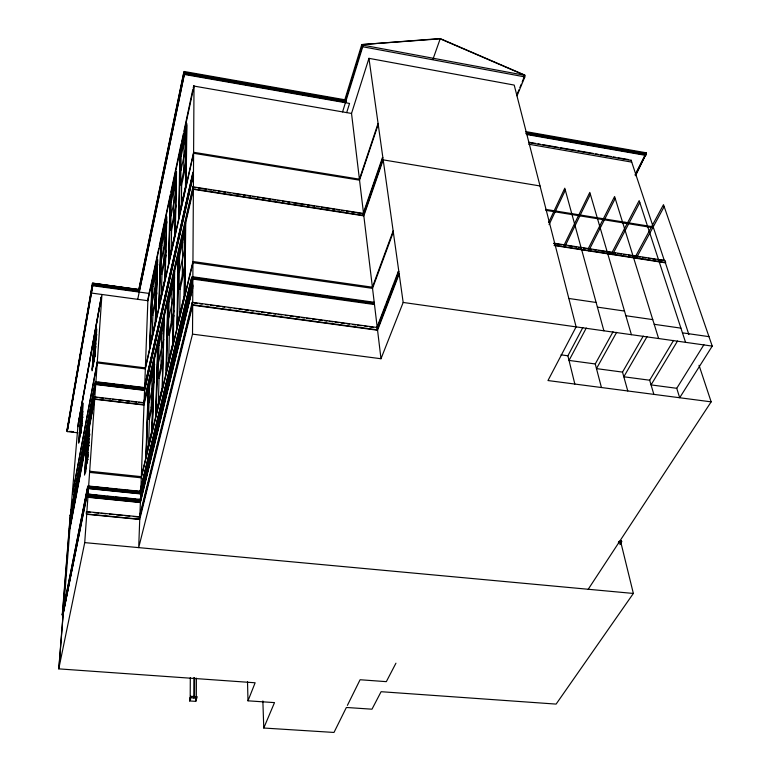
<?xml version="1.0" encoding="UTF-8"?>
<svg xmlns="http://www.w3.org/2000/svg" width="771" height="771" viewBox="0 0 771 771"><rect width="100%" height="100%" fill="white"/><g stroke="black" fill="none" stroke-linecap="round" stroke-linejoin="round"><path stroke-width="1.16" d="M195.776 701.359L196.875 696.733L190.726 696.319L189.647 700.955L195.776 701.359L195.776 699.904M196.316 699.779L196.383 678.133M193.8 697.986L193.878 677.507M196.875 696.733L196.326 698.324A3.113 1.6 -1.8 0 0 194.581 696.637L194.649 677.622M192.249 284.894L140.033 500.312L192.249 284.894L192.808 284.971L139.956 502.21L192.239 286.831L192.798 286.908M140.206 493.883L192.287 278.244L140.283 493.585L88.039 488.265L62.634 615.817L88.472 488.612L87.99 496.023M374.205 302.271L192.297 276.712L186.649 300.796M357.166 212.863L363.584 213.866L351.528 113.453L194.003 86.082L193.482 172.193L192.962 172.935L193.473 173.841L192.952 174.583L193.473 174.66L193.396 187.305M192.239 302.319L192.22 304.709L377.183 329.805L376.903 327.453L192.239 302.319L139.339 517.1M192.962 186.813L192.952 188.837L363.469 215.408L363.228 213.403L192.962 186.813L143.618 402.963L138.857 402.404M190.196 697.909L190.312 677.709M192.519 334.132L192.692 305.191L139.734 519.471L138.693 547.622L192.519 334.132L380.99 358.737L403.175 302.454L383.187 159.867L363.825 215.87L377.289 327.916L376.759 327.839L398.299 271.517L398.848 271.594M192.702 302.81L193.386 189.319L143.994 405.035L140.862 489.363M189.647 700.955L190.726 696.319M139.83 492.785L191.738 277.396L374.301 303.032M184.616 295.881L185.454 224.274M185.898 186.447L186.611 125.124M184.886 295.11L185.724 222.79M186.148 185.618L186.861 123.697L179.749 156.686M517.033 95.826L524.858 76.907L524.405 75.23L362.524 45.084L345.341 100.625L183.797 72.223L183.787 72.792L345.986 101.29M137.73 299.321L184.423 73.9L139.233 292.074M182.313 275.18L182.766 242.19M183.72 170.989L184.105 142.635M178.564 255.933L177.446 324.022L184.182 295.939L184.992 227.888L178.564 255.933L179.566 256.078L179.055 289.077L180.077 289.221L179.682 316.12M180.192 156.243L179.238 214.733L185.483 186.765L186.187 128.478L180.192 156.243L181.127 156.397L180.684 184.789L181.638 184.944L181.291 207.804M176.877 328.485L178.168 256.088M178.708 218.868L179.826 156.609M173.273 343.538L174.641 271.17M175.277 233.931L176.53 171.625L169.977 202.012M171.364 321.796L172.049 288.788M173.514 217.364L174.101 188.866M168.724 361.801L169.302 334.951L168.309 334.816L169.051 301.818L174.593 277.724M171.075 253.717L171.576 230.5L170.651 230.365L171.297 201.838L176.241 178.968M165.948 374.041L167.712 301.721M168.521 264.424L170.044 201.954M168.078 301.683L166.497 369.723L172.791 343.452L174.111 275.372L168.078 301.683L169.051 301.818M170.381 201.694L169.032 260.415L174.901 234.124L176.029 175.528L170.381 201.694L171.297 201.838M162.411 388.786L164.252 316.534M165.139 279.237L166.796 216.757L160.619 245.429M158.277 406.192L159.048 378.503L163.009 361.686M161.274 298.502L161.958 274.09L166.17 254.999M160.946 366.158L161.833 333.197M163.751 261.716L164.522 233.131M155.559 417.352L157.679 345.244M158.778 307.947L160.686 245.39M163.741 320.601L158.074 345.321L156.089 413.179L161.987 388.584M166.314 220.554L160.994 245.236L159.279 304.063L164.801 279.324L166.478 219.292L160.869 245.303L159.115 305.355L164.936 279.295M159.048 378.503L158.074 378.378L159.019 345.437L163.915 324.128M161.958 274.09L161.062 273.965L161.871 245.371L166.97 221.817M152.176 431.124L154.412 359.816M157.544 259.972L155.597 321.883L157.621 259.355L151.781 286.446L149.603 348.955M152.244 431.182L154.499 359.161M151.164 407.811L152.234 374.947M154.557 303.533L155.482 274.919M148.658 386.367L146.326 453.946L151.858 430.854L153.998 363.102L148.658 386.367L149.584 386.473L154.663 364.394M152.118 286.359L150.085 345.186L155.299 321.873L157.149 263.036L152.118 286.359L152.976 286.484L152.003 315.098L152.88 315.214L152.109 338.45M152.957 404.341L149.41 419.414L148.466 419.299L149.584 386.473M148.524 445.763L149.41 419.414M149.507 291.274L149.429 293.472L92.713 285.723L92.751 285.135L139.262 291.486M145.815 457.984L148.311 386.184M137.508 491.792L140.332 492.081L140.361 491.329L88.202 485.99L87.2 491.011M139.821 517.148L140.688 493.932L192.846 279.083M144.071 403.021L144.543 390.367L193.473 174.66M142.192 389.249L144.572 389.538L193.482 173.022M144.678 386.705L147.936 298.946L158.797 248.368M138.963 290.86L138.78 289.742L92.443 283.391L66.865 430.69L66.913 430.112M88.039 488.265L88.096 487.503M62.634 615.817L88.202 485.99M94.274 398.896L94.409 396.872L143.685 402.664L143.608 404.688L94.274 398.896L69.515 528.858L94.409 396.872M144.64 389.239L95.353 383.322L95.296 384.151L144.611 390.068M95.469 381.674L70.556 514.026L95.469 381.674L144.697 387.591M620.896 542.591L633.357 593.448L556.113 704.096L381.096 691.703L371.979 709.195L346.372 707.47L333.997 732.45L263.769 728.026L274.505 702.612L247.992 700.82L255.134 682.778L58.769 668.871L84.723 542.62L86.747 514.006M90.429 512.31L86.853 511.954L87.933 496.977M97.194 397.508L94.814 397.229L95.7 384.507L144.543 390.367M95.758 383.679L95.874 382.551M87.229 462.937L89.619 429.678L86.718 445.166L84.617 474.165M94.852 356.067L96.799 328.995L94.062 344.57L94.9 344.676L96.789 334.392M87.663 487.156L87.721 486.405L139.927 491.744L139.898 492.496L87.663 487.156L62.249 615.046L63.135 615.123M86.67 445.089L84.502 475.09L87.48 459.41M92.163 369.945L94.004 344.55L92.057 370.822L94.881 355.267M85.754 472.035L86.651 459.439L87.961 452.683L87.046 452.587M86.844 456.856L86.68 459.159L85.764 459.063M87.007 454.543L88.964 438.593M93.368 365.984L94.014 357.012L95.922 346.497M94.9 344.676L94.033 356.771L93.185 356.665M138.973 289.52L92.713 283.179L67.038 431.114L92.559 284.316L139.002 290.677L138.944 291.448L184.115 73.062L184.105 73.631L345.996 102.051M80.695 417.121L78.671 443.219L81.206 429.245L78.893 441.465M78.777 442.39L80.733 417.178L83.239 403.175L81.234 429.312M82.15 421.168L80.174 435.422L81.302 429.312L80.994 433.398M80.801 427.336L82.69 411.194L82.237 417.188L82.805 414.094M92.443 283.391L92.404 283.979L138.751 290.33M81.485 426.97L81.755 423.462L80.945 423.366M81.928 421.217L82.083 419.202M62.249 615.046L70.19 515.751L70.45 514.402L71.067 514.459L70.084 526.921L69.457 526.853M70.45 514.402L62.586 613.6L63.241 613.658M62.75 614.352L84.386 505.159M70.219 515.635L70.489 514.835M58.769 668.871L62.962 615.798M70.537 514.594L95.141 386.396M70.662 512.966L78.064 424.503M58.962 667.937L63.53 610.073M63.714 607.693L69.93 528.896L94.737 398.954M77.977 432.791L67.26 431.596L67.308 431.018L92.79 284.942M67.26 431.596L92.713 285.723M78.276 423.337L101.242 296.98M78.247 423.761L101.213 297.442M77.89 426.681L101.945 294.483L95.932 381.722M95.71 342.941L93.166 356.906L94.014 357.012M81.109 423.318L82.044 418.21M94.467 350.699L95.72 343.866M92.289 368.962L94.823 355.248M81.687 427.25L82.063 425.187M93.802 361.763L95.276 353.773M72.638 493.267L97.262 361.917L145.372 367.873L193.608 152.292L359.421 179.18L378.079 123.437M72.551 494.259L97.194 362.929L145.334 368.875L193.598 153.284L359.537 180.163L378.214 124.41M70.421 515.654L95.353 383.322M71.077 513.014L95.199 385.567M70.951 514.633L95.816 383.38M70.084 526.921L94.37 399.58M89.378 431.644L86.766 445.262L87.663 445.359M89.407 436.309L89.841 434.034M89.137 442.053L85.745 459.343L86.651 459.439M84.752 473.115L87.383 459.564L88.308 459.661M87.701 458.273L88.366 454.861M87.721 486.405L62.306 614.314L63.193 614.391M84.858 502.798L86.737 493.363M87.219 493.411L63.058 614.612L62.393 614.564M87.692 491.06L88.154 488.698M88.058 495.069L140.438 500.649L192.808 285.935L192.239 285.858M88.125 494.115L97.599 495.377M138.674 290.233L183.797 72.223M138.645 290.821L184.115 71.491L346.015 99.97M159.298 246.026L170.372 194.485M170.873 192.143L181.185 143.685M181.686 141.768L183.45 133.566M183.951 131.224L192.76 89.802M193.261 87.884L193.762 85.542M194.003 86.082L147.868 300.7L91.431 293.057M152.976 286.484L157.766 264.337M181.127 156.397L186.119 133.306M152.494 300.651L156.821 280.846M161.467 259.519L166.122 238.22M170.979 215.947L176.212 191.95M180.906 170.439L186.206 146.133M152.003 315.098L156.879 292.951M161.062 273.965L166.247 250.382M170.651 230.365L176.183 205.24M180.684 184.789L186.293 159.269M152.88 315.214L156.224 300.064M171.576 230.5L175.354 213.403M181.638 184.944L186.245 164.05M192.972 172.116L144.216 388.362L192.962 172.935M192.962 173.754L144.158 390.01L193.222 173.369M144.572 389.538L193.213 175.007M143.541 404.987L193.126 188.471M179.566 256.078L185.512 230.211M149.034 402.713L153.882 381.838M158.556 361.734L163.76 339.298M168.685 318.134L173.764 296.247M179.315 272.385L185.329 246.508M148.466 419.299L153.092 399.629M158.074 378.378L163.076 357.108M168.309 334.816L173.967 310.732M179.055 289.077L184.626 265.369M169.302 334.951L173.889 315.512M180.077 289.221L184.761 269.339M139.859 492.033L191.738 277.396M192.297 276.712L140.293 491.628L134.424 491.031M140.332 492.081L143.724 478.087M144.293 475.755L145.979 468.758M146.548 466.426L149.94 452.423M150.499 450.091L155.299 430.266M155.867 427.934L157.563 420.937M158.122 418.605L161.515 404.611M162.083 402.279L162.932 398.771M163.491 396.439L166.883 382.445M167.442 380.113L169.138 373.116M169.707 370.784L174.506 350.95M175.075 348.617L180.722 325.295M181.281 322.962L182.978 315.965M183.546 313.633L186.081 303.138M140.399 501.603L192.23 289.241M139.252 519.423L192.413 303.967M344.377 101.203L361.763 44.593L440.145 38.55L524.849 75.095L522.189 82.005M342.575 111.901L362.755 46.761L362.524 45.084M346.68 112.605L349.552 103.439L184.414 74.469M351.528 113.443L368.952 58.336L514.209 85.08L576.11 326.885L547.969 380.546L711.151 401.855L699.037 365.281M382.397 157.795L363.093 213.789L363.334 215.793L382.676 159.78L382.397 157.795L382.908 157.882L363.97 212.748M432.955 59.251L440.193 38.829L524.926 75.385M393.152 230.924L372.393 287.207L192.952 261.514L141.334 476.661L89.677 471.245M393.306 232.081L372.538 288.364L192.943 262.689L141.286 477.818L89.6 472.401M377.713 326.808L385.741 305.827M387.013 302.511L389.548 295.891M390.82 292.575L393.779 284.846M395.465 280.432L398.424 272.703M377.038 330.19L398.626 273.859L398.299 271.517M380.99 358.737L377.568 330.258L399.185 273.946L398.626 273.859M517.62 93.05L518.989 89.735M519.905 87.528L521.273 84.222M548.586 222.684L564.786 188.201L603.895 330.807M549.087 224.66L565.326 190.167M590.384 194.331L564.594 247.134L564.073 245.168L589.815 192.374L631.401 334.691M347.393 705.398L360.086 679.743L386.329 681.651L395.947 663.185M615.21 198.465L588.678 250.883L588.128 248.917L614.603 196.499L658.617 338.536M646.262 152.793L645.741 153.805L644.546 153.352L646.262 152.793L525.61 131.571M635.102 174.901L646.021 153.525L526.641 132.545M635.468 174.458L645.905 154.036M635.304 175.152L646.021 153.525M635.641 175.036L645.838 154.171L526.121 133.132M635.487 175.73L645.684 154.855L526.285 133.903M639.805 202.551L612.56 254.603L611.972 252.637L639.169 200.595L685.564 342.343M574.838 384.054L567.89 355.788L582.837 327.559M586.278 328.022L569.037 360.423L595.251 363.96L601.438 387.524M664.178 206.609L636.22 258.295L635.612 256.329L663.503 204.652L712.231 346.102L679.685 397.74L676.745 388.305L703.913 344.743M595.251 363.96L613.022 331.8M616.636 332.32L596.475 368.615L622.515 372.104L627.777 390.964M657.518 259.75L664.631 260.473M688.86 334.547L665.277 262.429M622.515 372.104L643.265 336.079M647.052 336.648L623.816 376.778L649.674 380.219L653.856 394.366M649.674 380.219L673.565 340.397M677.526 341.013L651.061 384.902L676.745 388.305M588.215 589.266L711.151 401.855M620.192 540.722L621.522 540.991L621.696 541.705L620.376 543.709M620.202 543.006L621.522 540.991M619.99 544.634L621.291 541.666M440.193 38.829L361.763 44.593M190.726 697.784L196.865 698.198M84.723 542.62L633.357 593.448M69.303 528.839L69.93 528.896M86.689 514.296L139.734 519.471M94.004 512.657L98.775 513.129M101.165 513.361L105.935 513.823M109.511 514.18L114.291 514.643M116.672 514.874L122.637 515.462M125.027 515.693L129.798 516.165M133.373 516.512L138.144 516.975M99.979 495.618L104.74 496.1M107.121 496.331L113.077 496.938M115.457 497.179L120.228 497.661M122.608 497.902L128.564 498.5M130.945 498.741L135.706 499.223M138.096 499.463L140.476 499.704M140.505 500.36L87.576 495.021L87.634 494.066L140.544 499.406M140.476 501.304L87.508 495.975L87.441 496.929L140.438 502.258M89.128 496.447L93.898 496.919M96.279 497.16L101.049 497.642M103.439 497.883L109.395 498.48M111.785 498.721L116.556 499.203M118.936 499.444L124.902 500.042M127.282 500.283L132.053 500.764M134.443 500.996L139.214 501.478M87.865 497.276L140.37 502.547L192.789 287.882L192.23 287.805M94.496 486.944L88.626 486.337L94.679 399.253L143.994 405.035M96.847 487.185L101.541 487.667M103.892 487.898L108.586 488.38M110.937 488.621L116.806 489.228M119.158 489.46L123.852 489.942M127.379 490.308L132.072 490.79M87.663 486.703L88.145 486.752M91.672 487.108L97.551 487.706M99.902 487.947L119.881 489.99M122.232 490.231L128.102 490.838M130.453 491.069L135.156 491.551M618.94 541.425L621.696 541.705M87.605 487.455L140.312 492.833M618.747 541.685L621.127 541.926M618.544 542.36L621.301 542.639M87.981 488.563L140.688 493.932M618.352 542.611L620.722 542.851M88.386 445.484L89.301 445.58M88.366 445.754L89.282 445.85M87.075 452.307L87.981 452.404M79.837 429.254L80.647 429.351M80.627 429.582L79.818 429.495L82.102 416.947L82.911 417.044M70.903 431.413L73.293 431.683M69.419 431.375L72.994 431.77M82.083 417.188L82.892 417.275M80.772 417.236L81.572 417.333M80.965 423.134L81.774 423.221M99.575 397.788L103.15 398.202M105.531 398.491L110.292 399.05M112.672 399.33L116.238 399.744M118.618 400.024L123.379 400.583M125.76 400.862L129.335 401.286M131.716 401.566L136.477 402.125M98.245 382.31L101.82 382.744M104.191 383.033L114.898 384.315M117.279 384.604L127.976 385.885M130.357 386.175L141.064 387.466M95.411 382.493L144.669 388.411M95.816 382.85L144.601 388.709M96.944 383.823L101.705 384.401M104.085 384.681L107.661 385.115M110.041 385.394L113.616 385.828M115.997 386.107L120.758 386.685M123.138 386.965L126.714 387.399M129.094 387.678L139.811 388.97M94.438 349.841L95.286 349.947M94.419 350.073L95.276 350.188M158.074 345.321L159.019 345.437M193.887 302.964L197.453 303.456M199.824 303.774L202.204 304.102M205.761 304.584L208.141 304.902M210.512 305.229L214.078 305.711M216.449 306.039L220.014 306.521M222.385 306.848L224.766 307.166M228.322 307.648L230.702 307.976M234.259 308.458L236.639 308.785M239.01 309.104L242.576 309.585M244.947 309.913L248.513 310.395M250.883 310.723L253.264 311.041M256.82 311.532L259.201 311.85M261.571 312.178L265.137 312.66M267.508 312.978L271.074 313.469M273.445 313.787L275.825 314.115M278.196 314.433L281.762 314.925M285.318 315.406L287.699 315.725M290.069 316.052L293.635 316.534M296.006 316.862L299.572 317.344M301.943 317.662L304.323 317.989M306.694 318.307L310.26 318.799M312.631 319.117L316.197 319.608M318.568 319.926L322.133 320.408M324.504 320.736L326.885 321.054M329.256 321.382L332.821 321.864M335.192 322.191L338.758 322.673M341.129 322.991L344.695 323.483M347.066 323.801L349.446 324.128M353.002 324.61L355.383 324.938M357.754 325.256L361.32 325.738M364.876 326.229L367.256 326.547M369.627 326.875L373.193 327.357M561.009 354.853L567.89 355.788M192.124 305.114L377.568 330.258M92.52 284.904L138.982 291.255M92.713 283.179L139.021 289.645M194.581 696.637L193.8 696.531A3.113 1.6 -1.8 0 0 192.191 696.637M403.175 302.454L712.231 346.102M191.738 278.158L374.388 303.784M192.287 279.006L374.475 304.545M682.451 332.841L708.963 336.638M625.859 315.725L652.758 319.618M654.203 324.302L680.909 328.138M568.844 298.473L596.128 302.473M597.4 307.118L624.491 311.06M160.994 245.236L161.871 245.371M553.848 243.173L588.312 248.561L588.861 250.527M589.449 248.734L612.164 252.281L612.743 254.247M613.34 252.464L665.074 260.55L665.72 262.497L554.349 245.149M192.875 187.218L195.767 187.671M198.137 188.047L206.445 189.338M208.825 189.714L211.196 190.08M213.567 190.447L215.938 190.822M218.318 191.189L220.689 191.565M223.06 191.931L225.44 192.307M227.811 192.673L230.182 193.049M233.748 193.598L240.86 194.716M243.241 195.082L245.612 195.449M247.983 195.824L250.353 196.191M252.734 196.566L255.105 196.933M257.475 197.309L259.856 197.675M262.227 198.041L265.783 198.6M268.154 198.976L270.534 199.342M272.905 199.708L275.276 200.084M277.656 200.45L280.027 200.826M282.398 201.192L284.769 201.568M287.149 201.935L289.52 202.31M293.076 202.86L304.95 204.71M307.321 205.086L309.691 205.452M312.072 205.828L314.443 206.194M316.814 206.57L319.184 206.936M321.565 207.312L329.872 208.604M332.243 208.98L334.614 209.346M336.985 209.712L339.365 210.088M341.736 210.454L344.107 210.83M346.478 211.196L348.858 211.572M351.229 211.938L354.785 212.497M553.674 243.54L561.76 244.802M568.661 245.882L572.092 246.412M574.385 246.778L576.679 247.134M578.963 247.491L581.257 247.848M583.551 248.204L585.844 248.561M589.266 249.1L591.54 249.447M593.805 249.804L596.079 250.161M598.354 250.517L610.844 252.464M613.157 252.83L615.518 253.196M617.879 253.563L621.426 254.112M623.787 254.488L626.158 254.854M628.519 255.22L635.612 256.329M637.916 256.695L640.219 257.051M642.522 257.408L645.982 257.948M648.295 258.314L650.599 258.671M652.902 259.027L655.205 259.393M192.856 189.242L363.825 215.87M554.176 245.515L665.084 262.786M545.598 209.375L651.996 226.635M545.849 210.348L653.49 227.792M382.676 159.78L540.037 185.956M528.684 142.596L631.17 160.435M528.742 144.225L631.728 162.112M526.179 132.998L646.214 154.084M183.749 72.994L345.928 101.483M526.217 133.691L646.031 154.73M184.057 73.833L345.948 102.244M526.429 134.462L645.876 155.414M528.578 142.182L535.643 143.406M538.004 143.82L540.355 144.225M542.707 144.64L558.021 147.3M560.372 147.714L575.686 150.374M578.038 150.788L593.352 153.448M595.704 153.863L598.055 154.267M600.416 154.682L611.018 156.523M613.369 156.937L615.721 157.342M618.082 157.756L628.673 159.597M362.755 46.761L524.858 76.907M631.035 160.011L652.786 225.691M653.162 226.819L664.429 260.829M635.796 255.972L636.412 257.938M624.982 222.25L625.291 223.224M601.891 218.501L602.18 219.475M578.587 214.724L578.857 215.697M564.247 244.802L564.767 246.768M555.081 210.917L555.342 211.89M368.952 58.336L382.908 157.882M262.863 700.955L263.769 728.026M247.51 681.718L247.992 700.82M190.707 699.085A3.113 1.6 -1.8 0 1 190.871 697.148M185.175 226.443L184.356 295.919L177.263 325.507L178.409 255.991L185.175 226.443M186.351 127.138L185.647 186.64L179.065 216.111L180.048 156.388L186.351 127.138M174.285 273.965L172.955 343.48L166.314 371.159L167.933 301.702L174.285 273.965M176.193 174.227L175.056 234.047L168.859 261.745L170.246 201.8L176.193 174.227M163.915 319.252L162.132 388.651L155.915 414.567L157.939 345.292L163.915 319.252M154.161 361.782L151.983 430.97L146.153 455.295L148.543 386.3L154.161 361.782M157.313 261.803L155.414 321.873L149.921 346.449L152.003 286.388L157.313 261.803M139.406 516.801L139.32 519.134L86.256 513.958L86.419 511.616L139.406 516.801"/></g></svg>
